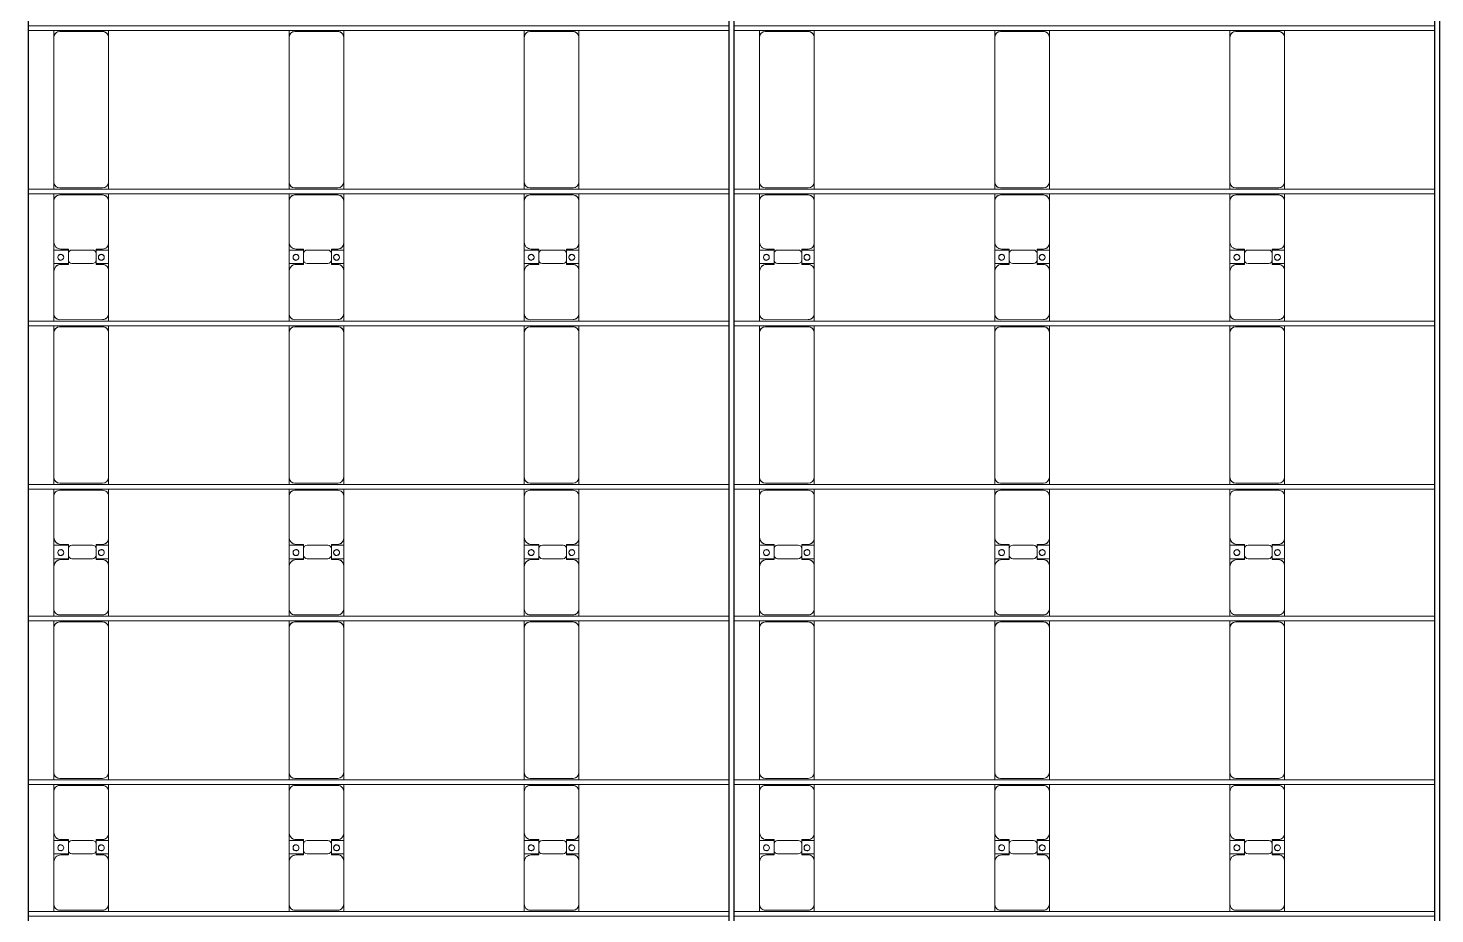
# Model space of a CAD drawing. Header units: millimetres. Extents: x -496478 to -186190, y -204059 to -87354.
# Drawn here: x -439193 to -427232, y -133564 to -126034 of the extents above; entities that cross this region are included whole.
import ezdxf

# ---------------------------------------------------------------- set-up
doc = ezdxf.new("R2010")
doc.units = ezdxf.units.MM
for name, color, linetype, lineweight in [('A-DETL-MBND', 5, 'Continuous', 9), ('A-GENM', 13, 'Continuous', 9), ('S-BEAM', 12, 'Continuous', 9)]:
    doc.layers.add(name, color=color, linetype=linetype, lineweight=lineweight)

# ---------------------------------------------------------------- blocks, each defined once
blk = doc.blocks.new('Dai phao do pin - DẢI PHAO ĐỠ PIN-23841-BỐ TRÍ KHUNG KẾT CẤU BÈ PIN 01')
at = {"layer": 'A-DETL-MBND', "color": 8}
for p, q in [((33338, 242), (33400, 242)), ((33760, 242), (33400, 242)), ((33760, 242), (33942, 242)), ((33828, 242), (34010, 242)), ((33828, 118), (33828, 242)), ((33942, 242), (33942, 118)), ((34360, 242), (34010, 242)), ((34360, 242), (34418, 242)), ((34458, 242), (34520, 242)), ((35750, 242), (34520, 242)), ((35750, 242), (35808, 242)), ((35848, 242), (35910, 242)), ((36270, 242), (35910, 242)), ((36270, 242), (36452, 242)), ((36338, 242), (36520, 242)), ((36338, 118), (36338, 242)), ((36452, 242), (36452, 118)), ((36870, 242), (36520, 242)), ((36870, 242), (36928, 242)), ((36968, 242), (37030, 242)), ((38260, 242), (37030, 242)), ((38260, 242), (38318, 242)), ((38358, 242), (38420, 242)), ((38780, 242), (38420, 242)), ((38780, 242), (38962, 242)), ((38848, 242), (39030, 242)), ((38848, 118), (38848, 242)), ((38962, 242), (38962, 118)), ((39380, 242), (39030, 242)), ((39380, 242), (39438, 242)), ((39478, 242), (39540, 242)), ((40770, 242), (39540, 242)), ((40770, 242), (40828, 242)), ((33350, 192), (33350, -173)), ((33820, 118), (33820, 182)), ((33950, 182), (33950, 118)), ((34410, -173), (34410, 192)), ((34470, 192), (34470, -173)), ((35800, -173), (35800, 192)), ((35860, 192), (35860, -173)), ((36330, 118), (36330, 182)), ((36460, 182), (36460, 118)), ((36920, -173), (36920, 192)), ((36980, 192), (36980, -173)), ((38310, -173), (38310, 192)), ((38370, 192), (38370, -173)), ((38840, 118), (38840, 182)), ((38970, 182), (38970, 118)), ((39430, -173), (39430, 192)), ((39490, 192), (39490, -173)), ((40820, -173), (40820, 192)), ((33912, 118), (33820, 118)), ((33828, 88), (33828, -88)), ((33950, 118), (33858, 118)), ((33942, -88), (33942, 88)), ((36422, 118), (36330, 118)), ((36338, 88), (36338, -88)), ((36460, 118), (36368, 118)), ((36452, -88), (36452, 88)), ((38932, 118), (38840, 118)), ((38848, 88), (38848, -88)), ((38970, 118), (38878, 118)), ((38962, -88), (38962, 88)), ((33820, -173), (33820, -118)), ((33820, -118), (33912, -118)), ((33828, -223), (33828, -118)), ((33858, -118), (33950, -118)), ((33942, -118), (33942, -223)), ((33950, -118), (33950, -173)), ((36330, -173), (36330, -118)), ((36330, -118), (36422, -118)), ((36338, -223), (36338, -118)), ((36368, -118), (36460, -118)), ((36452, -118), (36452, -223)), ((36460, -118), (36460, -173)), ((38840, -173), (38840, -118)), ((38840, -118), (38932, -118)), ((38848, -223), (38848, -118)), ((38878, -118), (38970, -118)), ((38962, -118), (38962, -223)), ((38970, -118), (38970, -173)), ((33400, -223), (33338, -223)), ((33400, -223), (33770, -223)), ((33942, -223), (33770, -223)), ((34000, -223), (33828, -223)), ((34000, -223), (34360, -223)), ((34418, -223), (34360, -223)), ((34520, -223), (34458, -223)), ((34520, -223), (35750, -223)), ((35808, -223), (35750, -223)), ((35910, -223), (35848, -223)), ((35910, -223), (36280, -223)), ((36452, -223), (36280, -223)), ((36510, -223), (36338, -223)), ((36510, -223), (36870, -223)), ((36928, -223), (36870, -223)), ((37030, -223), (36968, -223)), ((37030, -223), (38260, -223)), ((38318, -223), (38260, -223)), ((38420, -223), (38358, -223)), ((38420, -223), (38790, -223)), ((38962, -223), (38790, -223)), ((39020, -223), (38848, -223)), ((39020, -223), (39380, -223)), ((39438, -223), (39380, -223)), ((39540, -223), (39478, -223)), ((39540, -223), (40770, -223)), ((40828, -223), (40770, -223))]:
    blk.add_line(p, q, dxfattribs=at)
for centre, radius, start, end in [((33400, 192), 50, 90, 180), ((33760, 182), 60, 0, 90), ((34010, 182), 60, 90, 180), ((34360, 192), 50, 0, 90), ((34520, 192), 50, 90, 180), ((34520, 192), 50, 105, 180), ((35750, 192), 50, 0, 90), ((35750, 192), 50, 15, 90), ((35910, 192), 50, 90, 180), ((36270, 182), 60, 360, 90), ((36520, 182), 60, 90, 180), ((36870, 192), 50, 360, 90), ((37030, 192), 50, 90, 180), ((37030, 192), 50, 105, 180), ((38260, 192), 50, 360, 90), ((38260, 192), 50, 15, 90), ((38420, 192), 50, 90, 180), ((38780, 182), 60, 360, 90), ((39030, 182), 60, 90, 180), ((39380, 192), 50, 360, 90), ((39540, 192), 50, 90, 180), ((39540, 192), 50, 105, 180), ((40770, 192), 50, 0, 90), ((40770, 192), 50, 15, 90), ((33400, 192), 50, 135, 180), ((33760, 182), 60, 0, 45), ((33879, 183), 25, 0, 180), ((33879, 183), 25, 180, 0), ((33881, 183), 25, 360, 180), ((33881, 183), 25, 180, 0), ((33881, 183), 25, 180, 195), ((34010, 182), 60, 135, 180), ((34360, 192), 50, 0, 45), ((35910, 192), 50, 135, 180), ((36270, 182), 60, 360, 45), ((36389, 183), 25, 360, 180), ((36389, 183), 25, 180, 360), ((36391, 183), 25, 360, 180), ((36391, 183), 25, 180, 0), ((36391, 183), 25, 180, 195), ((36520, 182), 60, 135, 180), ((36870, 192), 50, 360, 45), ((38420, 192), 50, 135, 180), ((38780, 182), 60, 360, 45), ((38899, 183), 25, 0, 180), ((38899, 183), 25, 180, 0), ((38901, 183), 25, 360, 180), ((38901, 183), 25, 180, 360), ((38901, 183), 25, 180, 195), ((39030, 182), 60, 135, 180), ((39380, 192), 50, 360, 45), ((33858, 88), 30, 90, 180), ((33912, 88), 30, 0, 90), ((36368, 88), 30, 90, 180), ((36422, 88), 30, 0, 90), ((38878, 88), 30, 90, 180), ((38932, 88), 30, 360, 90), ((33858, -88), 30, 180, 270), ((33912, -88), 30, 270, 0), ((36368, -88), 30, 180, 270), ((36422, -88), 30, 270, 0), ((38878, -88), 30, 180, 270), ((38932, -88), 30, 270, 0), ((33400, -173), 50, 180, 270), ((33400, -173), 50, 180, 225), ((33770, -173), 50, 270, 360), ((33770, -173), 50, 315, 0), ((33879, -162), 25, 360, 180), ((33879, -162), 25, 180, 0), ((33881, -162), 25, 0, 180), ((33881, -162), 25, 120, 180), ((33881, -162), 25, 180, 0), ((33881, -162), 25, 75, 105), ((33879, -162), 25, 75, 90), ((33879, -162), 25, 30, 45), ((33879, -162), 25, 0, 15), ((34000, -173), 50, 180, 270), ((34000, -173), 50, 180, 225), ((34360, -173), 50, 270, 0), ((34360, -173), 50, 315, 0), ((34520, -173), 50, 180, 270), ((34520, -173), 50, 180, 270), ((35750, -173), 50, 270, 0), ((35750, -173), 50, 285, 360), ((35910, -173), 50, 180, 270), ((35910, -173), 50, 180, 225), ((36280, -173), 50, 270, 360), ((36280, -173), 50, 315, 360), ((36389, -162), 25, 0, 180), ((36389, -162), 25, 180, 0), ((36391, -162), 25, 0, 180), ((36391, -162), 25, 120, 180), ((36391, -162), 25, 180, 0), ((36391, -162), 25, 75, 105), ((36389, -162), 25, 75, 90), ((36389, -162), 25, 30, 45), ((36389, -162), 25, 0, 15), ((36510, -173), 50, 180, 270), ((36510, -173), 50, 180, 225), ((36870, -173), 50, 270, 0), ((36870, -173), 50, 315, 360), ((37030, -173), 50, 180, 270), ((37030, -173), 50, 180, 270), ((38260, -173), 50, 270, 0), ((38260, -173), 50, 285, 0), ((38420, -173), 50, 180, 270), ((38420, -173), 50, 180, 225), ((38790, -173), 50, 270, 360), ((38790, -173), 50, 315, 0), ((38899, -162), 25, 360, 180), ((38899, -162), 25, 180, 360), ((38901, -162), 25, 360, 180), ((38901, -162), 25, 120, 180), ((38901, -162), 25, 180, 360), ((38901, -162), 25, 75, 105), ((38899, -162), 25, 75, 90), ((38899, -162), 25, 30, 45), ((38899, -162), 25, 360, 15), ((39020, -173), 50, 180, 270), ((39020, -173), 50, 180, 225), ((39380, -173), 50, 270, 360), ((39380, -173), 50, 315, 360), ((39540, -173), 50, 180, 270), ((39540, -173), 50, 180, 270), ((40770, -173), 50, 270, 0), ((40770, -173), 50, 285, 0)]:
    blk.add_arc(centre, radius, start, end, dxfattribs=at)
blk = doc.blocks.new('Dai phao do pin - DẢI PHAO ĐỠ PIN-V2-BỐ TRÍ KHUNG KẾT CẤU BÈ PIN 01')
at = {"layer": 'A-DETL-MBND', "color": 8}
for p, q in [((33338, 242), (33400, 242)), ((33760, 242), (33400, 242)), ((33760, 242), (33942, 242)), ((33828, 242), (34010, 242)), ((33828, 118), (33828, 242)), ((33942, 242), (33942, 118)), ((34360, 242), (34010, 242)), ((34360, 242), (34418, 242)), ((34458, 242), (34520, 242)), ((35750, 242), (34520, 242)), ((35750, 242), (35808, 242)), ((35848, 242), (35910, 242)), ((36270, 242), (35910, 242)), ((36270, 242), (36452, 242)), ((36338, 242), (36520, 242)), ((36338, 118), (36338, 242)), ((36452, 242), (36452, 118)), ((36870, 242), (36520, 242)), ((36870, 242), (36928, 242)), ((36968, 242), (37030, 242)), ((38260, 242), (37030, 242)), ((38260, 242), (38318, 242)), ((38358, 242), (38420, 242)), ((38780, 242), (38420, 242)), ((38780, 242), (38962, 242)), ((38848, 242), (39030, 242)), ((38848, 118), (38848, 242)), ((38962, 242), (38962, 118)), ((39380, 242), (39030, 242)), ((39380, 242), (39438, 242)), ((39478, 242), (39540, 242)), ((40770, 242), (39540, 242)), ((40770, 242), (40828, 242)), ((33350, 192), (33350, -173)), ((33820, 118), (33820, 182)), ((33950, 182), (33950, 118)), ((34410, -173), (34410, 192)), ((34470, 192), (34470, -173)), ((35800, -173), (35800, 192)), ((35860, 192), (35860, -173)), ((36330, 118), (36330, 182)), ((36460, 182), (36460, 118)), ((36920, -173), (36920, 192)), ((36980, 192), (36980, -173)), ((38310, -173), (38310, 192)), ((38370, 192), (38370, -173)), ((38840, 118), (38840, 182)), ((38970, 182), (38970, 118)), ((39430, -173), (39430, 192)), ((39490, 192), (39490, -173)), ((40820, -173), (40820, 192)), ((33912, 118), (33820, 118)), ((33828, 88), (33828, -88)), ((33950, 118), (33858, 118)), ((33942, -88), (33942, 88)), ((36422, 118), (36330, 118)), ((36338, 88), (36338, -88)), ((36460, 118), (36368, 118)), ((36452, -88), (36452, 88)), ((38932, 118), (38840, 118)), ((38848, 88), (38848, -88)), ((38970, 118), (38878, 118)), ((38962, -88), (38962, 88)), ((33820, -173), (33820, -118)), ((33820, -118), (33912, -118)), ((33828, -223), (33828, -118)), ((33858, -118), (33950, -118)), ((33942, -118), (33942, -223)), ((33950, -118), (33950, -173)), ((36330, -173), (36330, -118)), ((36330, -118), (36422, -118)), ((36338, -223), (36338, -118)), ((36368, -118), (36460, -118)), ((36452, -118), (36452, -223)), ((36460, -118), (36460, -173)), ((38840, -173), (38840, -118)), ((38840, -118), (38932, -118)), ((38848, -223), (38848, -118)), ((38878, -118), (38970, -118)), ((38962, -118), (38962, -223)), ((38970, -118), (38970, -173)), ((33400, -223), (33338, -223)), ((33400, -223), (33770, -223)), ((33942, -223), (33770, -223)), ((34000, -223), (33828, -223)), ((34000, -223), (34360, -223)), ((34418, -223), (34360, -223)), ((34520, -223), (34458, -223)), ((34520, -223), (35750, -223)), ((35808, -223), (35750, -223)), ((35910, -223), (35848, -223)), ((35910, -223), (36280, -223)), ((36452, -223), (36280, -223)), ((36510, -223), (36338, -223)), ((36510, -223), (36870, -223)), ((36928, -223), (36870, -223)), ((37030, -223), (36968, -223)), ((37030, -223), (38260, -223)), ((38318, -223), (38260, -223)), ((38420, -223), (38358, -223)), ((38420, -223), (38790, -223)), ((38962, -223), (38790, -223)), ((39020, -223), (38848, -223)), ((39020, -223), (39380, -223)), ((39438, -223), (39380, -223)), ((39540, -223), (39478, -223)), ((39540, -223), (40770, -223)), ((40828, -223), (40770, -223))]:
    blk.add_line(p, q, dxfattribs=at)
for centre, radius, start, end in [((33400, 192), 50, 90, 180), ((33760, 182), 60, 0, 90), ((34010, 182), 60, 90, 180), ((34360, 192), 50, 0, 90), ((34520, 192), 50, 90, 180), ((34520, 192), 50, 105, 180), ((35750, 192), 50, 0, 90), ((35750, 192), 50, 15, 90), ((35910, 192), 50, 90, 180), ((36270, 182), 60, 360, 90), ((36520, 182), 60, 90, 180), ((36870, 192), 50, 360, 90), ((37030, 192), 50, 90, 180), ((37030, 192), 50, 105, 180), ((38260, 192), 50, 360, 90), ((38260, 192), 50, 15, 90), ((38420, 192), 50, 90, 180), ((38780, 182), 60, 360, 90), ((39030, 182), 60, 90, 180), ((39380, 192), 50, 360, 90), ((39540, 192), 50, 90, 180), ((39540, 192), 50, 105, 180), ((40770, 192), 50, 0, 90), ((40770, 192), 50, 15, 90), ((33400, 192), 50, 135, 180), ((33760, 182), 60, 0, 45), ((33879, 183), 25, 0, 180), ((33879, 183), 25, 180, 0), ((33881, 183), 25, 360, 180), ((33881, 183), 25, 180, 0), ((33881, 183), 25, 180, 195), ((34010, 182), 60, 135, 180), ((34360, 192), 50, 0, 45), ((35910, 192), 50, 135, 180), ((36270, 182), 60, 360, 45), ((36389, 183), 25, 360, 180), ((36389, 183), 25, 180, 360), ((36391, 183), 25, 360, 180), ((36391, 183), 25, 180, 0), ((36391, 183), 25, 180, 195), ((36520, 182), 60, 135, 180), ((36870, 192), 50, 360, 45), ((38420, 192), 50, 135, 180), ((38780, 182), 60, 360, 45), ((38899, 183), 25, 0, 180), ((38899, 183), 25, 180, 0), ((38901, 183), 25, 360, 180), ((38901, 183), 25, 180, 360), ((38901, 183), 25, 180, 195), ((39030, 182), 60, 135, 180), ((39380, 192), 50, 360, 45), ((33858, 88), 30, 90, 180), ((33912, 88), 30, 0, 90), ((36368, 88), 30, 90, 180), ((36422, 88), 30, 0, 90), ((38878, 88), 30, 90, 180), ((38932, 88), 30, 360, 90), ((33858, -88), 30, 180, 270), ((33912, -88), 30, 270, 0), ((36368, -88), 30, 180, 270), ((36422, -88), 30, 270, 0), ((38878, -88), 30, 180, 270), ((38932, -88), 30, 270, 0), ((33400, -173), 50, 180, 270), ((33400, -173), 50, 180, 225), ((33770, -173), 50, 270, 360), ((33770, -173), 50, 315, 0), ((33879, -162), 25, 360, 180), ((33879, -162), 25, 180, 0), ((33881, -162), 25, 0, 180), ((33881, -162), 25, 120, 180), ((33881, -162), 25, 180, 0), ((33881, -162), 25, 75, 105), ((33879, -162), 25, 75, 90), ((33879, -162), 25, 30, 45), ((33879, -162), 25, 0, 15), ((34000, -173), 50, 180, 270), ((34000, -173), 50, 180, 225), ((34360, -173), 50, 270, 0), ((34360, -173), 50, 315, 0), ((34520, -173), 50, 180, 270), ((34520, -173), 50, 180, 270), ((35750, -173), 50, 270, 0), ((35750, -173), 50, 285, 360), ((35910, -173), 50, 180, 270), ((35910, -173), 50, 180, 225), ((36280, -173), 50, 270, 360), ((36280, -173), 50, 315, 360), ((36389, -162), 25, 0, 180), ((36389, -162), 25, 180, 0), ((36391, -162), 25, 0, 180), ((36391, -162), 25, 120, 180), ((36391, -162), 25, 180, 0), ((36391, -162), 25, 75, 105), ((36389, -162), 25, 75, 90), ((36389, -162), 25, 30, 45), ((36389, -162), 25, 0, 15), ((36510, -173), 50, 180, 270), ((36510, -173), 50, 180, 225), ((36870, -173), 50, 270, 0), ((36870, -173), 50, 315, 360), ((37030, -173), 50, 180, 270), ((37030, -173), 50, 180, 270), ((38260, -173), 50, 270, 0), ((38260, -173), 50, 285, 0), ((38420, -173), 50, 180, 270), ((38420, -173), 50, 180, 225), ((38790, -173), 50, 270, 360), ((38790, -173), 50, 315, 0), ((38899, -162), 25, 360, 180), ((38899, -162), 25, 180, 360), ((38901, -162), 25, 360, 180), ((38901, -162), 25, 120, 180), ((38901, -162), 25, 180, 360), ((38901, -162), 25, 75, 105), ((38899, -162), 25, 75, 90), ((38899, -162), 25, 30, 45), ((38899, -162), 25, 360, 15), ((39020, -173), 50, 180, 270), ((39020, -173), 50, 180, 225), ((39380, -173), 50, 270, 360), ((39380, -173), 50, 315, 360), ((39540, -173), 50, 180, 270), ((39540, -173), 50, 180, 270), ((40770, -173), 50, 270, 0), ((40770, -173), 50, 285, 0)]:
    blk.add_arc(centre, radius, start, end, dxfattribs=at)
blk = doc.blocks.new('Dai phao do pin - DẢI PHAO ĐỠ PIN-V3-BỐ TRÍ KHUNG KẾT CẤU BÈ PIN 01')
at = {"layer": 'A-DETL-MBND', "color": 8}
for p, q in [((33338, 242), (33400, 242)), ((33760, 242), (33400, 242)), ((33760, 242), (33942, 242)), ((33828, 242), (34010, 242)), ((33828, 118), (33828, 242)), ((33942, 242), (33942, 118)), ((34360, 242), (34010, 242)), ((34360, 242), (34418, 242)), ((34458, 242), (34520, 242)), ((35750, 242), (34520, 242)), ((35750, 242), (35808, 242)), ((35848, 242), (35910, 242)), ((36270, 242), (35910, 242)), ((36270, 242), (36452, 242)), ((36338, 242), (36520, 242)), ((36338, 118), (36338, 242)), ((36452, 242), (36452, 118)), ((36870, 242), (36520, 242)), ((36870, 242), (36928, 242)), ((36968, 242), (37030, 242)), ((38260, 242), (37030, 242)), ((38260, 242), (38318, 242)), ((38358, 242), (38420, 242)), ((38780, 242), (38420, 242)), ((38780, 242), (38962, 242)), ((38848, 242), (39030, 242)), ((38848, 118), (38848, 242)), ((38962, 242), (38962, 118)), ((39380, 242), (39030, 242)), ((39380, 242), (39438, 242)), ((39478, 242), (39540, 242)), ((40770, 242), (39540, 242)), ((40770, 242), (40828, 242)), ((33350, 192), (33350, -173)), ((33820, 118), (33820, 182)), ((33950, 182), (33950, 118)), ((34410, -173), (34410, 192)), ((34470, 192), (34470, -173)), ((35800, -173), (35800, 192)), ((35860, 192), (35860, -173)), ((36330, 118), (36330, 182)), ((36460, 182), (36460, 118)), ((36920, -173), (36920, 192)), ((36980, 192), (36980, -173)), ((38310, -173), (38310, 192)), ((38370, 192), (38370, -173)), ((38840, 118), (38840, 182)), ((38970, 182), (38970, 118)), ((39430, -173), (39430, 192)), ((39490, 192), (39490, -173)), ((40820, -173), (40820, 192)), ((33912, 118), (33820, 118)), ((33828, 88), (33828, -88)), ((33950, 118), (33858, 118)), ((33942, -88), (33942, 88)), ((36422, 118), (36330, 118)), ((36338, 88), (36338, -88)), ((36460, 118), (36368, 118)), ((36452, -88), (36452, 88)), ((38932, 118), (38840, 118)), ((38848, 88), (38848, -88)), ((38970, 118), (38878, 118)), ((38962, -88), (38962, 88)), ((33820, -173), (33820, -118)), ((33820, -118), (33912, -118)), ((33828, -223), (33828, -118)), ((33858, -118), (33950, -118)), ((33942, -118), (33942, -223)), ((33950, -118), (33950, -173)), ((36330, -173), (36330, -118)), ((36330, -118), (36422, -118)), ((36338, -223), (36338, -118)), ((36368, -118), (36460, -118)), ((36452, -118), (36452, -223)), ((36460, -118), (36460, -173)), ((38840, -173), (38840, -118)), ((38840, -118), (38932, -118)), ((38848, -223), (38848, -118)), ((38878, -118), (38970, -118)), ((38962, -118), (38962, -223)), ((38970, -118), (38970, -173)), ((33400, -223), (33338, -223)), ((33400, -223), (33770, -223)), ((33942, -223), (33770, -223)), ((34000, -223), (33828, -223)), ((34000, -223), (34360, -223)), ((34418, -223), (34360, -223)), ((34520, -223), (34458, -223)), ((34520, -223), (35750, -223)), ((35808, -223), (35750, -223)), ((35910, -223), (35848, -223)), ((35910, -223), (36280, -223)), ((36452, -223), (36280, -223)), ((36510, -223), (36338, -223)), ((36510, -223), (36870, -223)), ((36928, -223), (36870, -223)), ((37030, -223), (36968, -223)), ((37030, -223), (38260, -223)), ((38318, -223), (38260, -223)), ((38420, -223), (38358, -223)), ((38420, -223), (38790, -223)), ((38962, -223), (38790, -223)), ((39020, -223), (38848, -223)), ((39020, -223), (39380, -223)), ((39438, -223), (39380, -223)), ((39540, -223), (39478, -223)), ((39540, -223), (40770, -223)), ((40828, -223), (40770, -223))]:
    blk.add_line(p, q, dxfattribs=at)
for centre, radius, start, end in [((33400, 192), 50, 90, 180), ((33760, 182), 60, 0, 90), ((34010, 182), 60, 90, 180), ((34360, 192), 50, 0, 90), ((34520, 192), 50, 90, 180), ((34520, 192), 50, 105, 180), ((35750, 192), 50, 0, 90), ((35750, 192), 50, 15, 90), ((35910, 192), 50, 90, 180), ((36270, 182), 60, 360, 90), ((36520, 182), 60, 90, 180), ((36870, 192), 50, 360, 90), ((37030, 192), 50, 90, 180), ((37030, 192), 50, 105, 180), ((38260, 192), 50, 360, 90), ((38260, 192), 50, 15, 90), ((38420, 192), 50, 90, 180), ((38780, 182), 60, 360, 90), ((39030, 182), 60, 90, 180), ((39380, 192), 50, 360, 90), ((39540, 192), 50, 90, 180), ((39540, 192), 50, 105, 180), ((40770, 192), 50, 0, 90), ((40770, 192), 50, 15, 90), ((33400, 192), 50, 135, 180), ((33760, 182), 60, 0, 45), ((33879, 183), 25, 0, 180), ((33879, 183), 25, 180, 0), ((33881, 183), 25, 360, 180), ((33881, 183), 25, 180, 0), ((33881, 183), 25, 180, 195), ((34010, 182), 60, 135, 180), ((34360, 192), 50, 0, 45), ((35910, 192), 50, 135, 180), ((36270, 182), 60, 360, 45), ((36389, 183), 25, 360, 180), ((36389, 183), 25, 180, 360), ((36391, 183), 25, 360, 180), ((36391, 183), 25, 180, 0), ((36391, 183), 25, 180, 195), ((36520, 182), 60, 135, 180), ((36870, 192), 50, 360, 45), ((38420, 192), 50, 135, 180), ((38780, 182), 60, 360, 45), ((38899, 183), 25, 0, 180), ((38899, 183), 25, 180, 0), ((38901, 183), 25, 360, 180), ((38901, 183), 25, 180, 360), ((38901, 183), 25, 180, 195), ((39030, 182), 60, 135, 180), ((39380, 192), 50, 360, 45), ((33858, 88), 30, 90, 180), ((33912, 88), 30, 0, 90), ((36368, 88), 30, 90, 180), ((36422, 88), 30, 0, 90), ((38878, 88), 30, 90, 180), ((38932, 88), 30, 360, 90), ((33858, -88), 30, 180, 270), ((33912, -88), 30, 270, 0), ((36368, -88), 30, 180, 270), ((36422, -88), 30, 270, 0), ((38878, -88), 30, 180, 270), ((38932, -88), 30, 270, 0), ((33400, -173), 50, 180, 270), ((33400, -173), 50, 180, 225), ((33770, -173), 50, 270, 360), ((33770, -173), 50, 315, 0), ((33879, -162), 25, 360, 180), ((33879, -162), 25, 180, 0), ((33881, -162), 25, 0, 180), ((33881, -162), 25, 120, 180), ((33881, -162), 25, 180, 0), ((33881, -162), 25, 75, 105), ((33879, -162), 25, 75, 90), ((33879, -162), 25, 30, 45), ((33879, -162), 25, 0, 15), ((34000, -173), 50, 180, 270), ((34000, -173), 50, 180, 225), ((34360, -173), 50, 270, 0), ((34360, -173), 50, 315, 0), ((34520, -173), 50, 180, 270), ((34520, -173), 50, 180, 270), ((35750, -173), 50, 270, 0), ((35750, -173), 50, 285, 360), ((35910, -173), 50, 180, 270), ((35910, -173), 50, 180, 225), ((36280, -173), 50, 270, 360), ((36280, -173), 50, 315, 360), ((36389, -162), 25, 0, 180), ((36389, -162), 25, 180, 0), ((36391, -162), 25, 0, 180), ((36391, -162), 25, 120, 180), ((36391, -162), 25, 180, 0), ((36391, -162), 25, 75, 105), ((36389, -162), 25, 75, 90), ((36389, -162), 25, 30, 45), ((36389, -162), 25, 0, 15), ((36510, -173), 50, 180, 270), ((36510, -173), 50, 180, 225), ((36870, -173), 50, 270, 0), ((36870, -173), 50, 315, 360), ((37030, -173), 50, 180, 270), ((37030, -173), 50, 180, 270), ((38260, -173), 50, 270, 0), ((38260, -173), 50, 285, 0), ((38420, -173), 50, 180, 270), ((38420, -173), 50, 180, 225), ((38790, -173), 50, 270, 360), ((38790, -173), 50, 315, 0), ((38899, -162), 25, 360, 180), ((38899, -162), 25, 180, 360), ((38901, -162), 25, 360, 180), ((38901, -162), 25, 120, 180), ((38901, -162), 25, 180, 360), ((38901, -162), 25, 75, 105), ((38899, -162), 25, 75, 90), ((38899, -162), 25, 30, 45), ((38899, -162), 25, 360, 15), ((39020, -173), 50, 180, 270), ((39020, -173), 50, 180, 225), ((39380, -173), 50, 270, 360), ((39380, -173), 50, 315, 360), ((39540, -173), 50, 180, 270), ((39540, -173), 50, 180, 270), ((40770, -173), 50, 270, 0), ((40770, -173), 50, 285, 0)]:
    blk.add_arc(centre, radius, start, end, dxfattribs=at)
blk = doc.blocks.new('Dai phao do pin - DẢI PHAO ĐỠ PIN-V4-BỐ TRÍ KHUNG KẾT CẤU BÈ PIN 01')
at = {"layer": 'A-DETL-MBND', "color": 8}
for p, q in [((33338, 242), (33400, 242)), ((33760, 242), (33400, 242)), ((33760, 242), (33942, 242)), ((33828, 242), (34010, 242)), ((33828, 118), (33828, 242)), ((33942, 242), (33942, 118)), ((34360, 242), (34010, 242)), ((34360, 242), (34418, 242)), ((34458, 242), (34520, 242)), ((35750, 242), (34520, 242)), ((35750, 242), (35808, 242)), ((35848, 242), (35910, 242)), ((36270, 242), (35910, 242)), ((36270, 242), (36452, 242)), ((36338, 242), (36520, 242)), ((36338, 118), (36338, 242)), ((36452, 242), (36452, 118)), ((36870, 242), (36520, 242)), ((36870, 242), (36928, 242)), ((36968, 242), (37030, 242)), ((38260, 242), (37030, 242)), ((38260, 242), (38318, 242)), ((38358, 242), (38420, 242)), ((38780, 242), (38420, 242)), ((38780, 242), (38962, 242)), ((38848, 242), (39030, 242)), ((38848, 118), (38848, 242)), ((38962, 242), (38962, 118)), ((39380, 242), (39030, 242)), ((39380, 242), (39438, 242)), ((39478, 242), (39540, 242)), ((40770, 242), (39540, 242)), ((40770, 242), (40828, 242)), ((33350, 192), (33350, -173)), ((33820, 118), (33820, 182)), ((33950, 182), (33950, 118)), ((34410, -173), (34410, 192)), ((34470, 192), (34470, -173)), ((35800, -173), (35800, 192)), ((35860, 192), (35860, -173)), ((36330, 118), (36330, 182)), ((36460, 182), (36460, 118)), ((36920, -173), (36920, 192)), ((36980, 192), (36980, -173)), ((38310, -173), (38310, 192)), ((38370, 192), (38370, -173)), ((38840, 118), (38840, 182)), ((38970, 182), (38970, 118)), ((39430, -173), (39430, 192)), ((39490, 192), (39490, -173)), ((40820, -173), (40820, 192)), ((33912, 118), (33820, 118)), ((33828, 88), (33828, -88)), ((33950, 118), (33858, 118)), ((33942, -88), (33942, 88)), ((36422, 118), (36330, 118)), ((36338, 88), (36338, -88)), ((36460, 118), (36368, 118)), ((36452, -88), (36452, 88)), ((38932, 118), (38840, 118)), ((38848, 88), (38848, -88)), ((38970, 118), (38878, 118)), ((38962, -88), (38962, 88)), ((33820, -173), (33820, -118)), ((33820, -118), (33912, -118)), ((33828, -223), (33828, -118)), ((33858, -118), (33950, -118)), ((33942, -118), (33942, -223)), ((33950, -118), (33950, -173)), ((36330, -173), (36330, -118)), ((36330, -118), (36422, -118)), ((36338, -223), (36338, -118)), ((36368, -118), (36460, -118)), ((36452, -118), (36452, -223)), ((36460, -118), (36460, -173)), ((38840, -173), (38840, -118)), ((38840, -118), (38932, -118)), ((38848, -223), (38848, -118)), ((38878, -118), (38970, -118)), ((38962, -118), (38962, -223)), ((38970, -118), (38970, -173)), ((33400, -223), (33338, -223)), ((33400, -223), (33770, -223)), ((33942, -223), (33770, -223)), ((34000, -223), (33828, -223)), ((34000, -223), (34360, -223)), ((34418, -223), (34360, -223)), ((34520, -223), (34458, -223)), ((34520, -223), (35750, -223)), ((35808, -223), (35750, -223)), ((35910, -223), (35848, -223)), ((35910, -223), (36280, -223)), ((36452, -223), (36280, -223)), ((36510, -223), (36338, -223)), ((36510, -223), (36870, -223)), ((36928, -223), (36870, -223)), ((37030, -223), (36968, -223)), ((37030, -223), (38260, -223)), ((38318, -223), (38260, -223)), ((38420, -223), (38358, -223)), ((38420, -223), (38790, -223)), ((38962, -223), (38790, -223)), ((39020, -223), (38848, -223)), ((39020, -223), (39380, -223)), ((39438, -223), (39380, -223)), ((39540, -223), (39478, -223)), ((39540, -223), (40770, -223)), ((40828, -223), (40770, -223))]:
    blk.add_line(p, q, dxfattribs=at)
for centre, radius, start, end in [((33400, 192), 50, 90, 180), ((33760, 182), 60, 0, 90), ((34010, 182), 60, 90, 180), ((34360, 192), 50, 0, 90), ((34520, 192), 50, 90, 180), ((34520, 192), 50, 105, 180), ((35750, 192), 50, 0, 90), ((35750, 192), 50, 15, 90), ((35910, 192), 50, 90, 180), ((36270, 182), 60, 360, 90), ((36520, 182), 60, 90, 180), ((36870, 192), 50, 360, 90), ((37030, 192), 50, 90, 180), ((37030, 192), 50, 105, 180), ((38260, 192), 50, 360, 90), ((38260, 192), 50, 15, 90), ((38420, 192), 50, 90, 180), ((38780, 182), 60, 360, 90), ((39030, 182), 60, 90, 180), ((39380, 192), 50, 360, 90), ((39540, 192), 50, 90, 180), ((39540, 192), 50, 105, 180), ((40770, 192), 50, 0, 90), ((40770, 192), 50, 15, 90), ((33400, 192), 50, 135, 180), ((33760, 182), 60, 0, 45), ((33879, 183), 25, 0, 180), ((33879, 183), 25, 180, 0), ((33881, 183), 25, 360, 180), ((33881, 183), 25, 180, 0), ((33881, 183), 25, 180, 195), ((34010, 182), 60, 135, 180), ((34360, 192), 50, 0, 45), ((35910, 192), 50, 135, 180), ((36270, 182), 60, 360, 45), ((36389, 183), 25, 360, 180), ((36389, 183), 25, 180, 360), ((36391, 183), 25, 360, 180), ((36391, 183), 25, 180, 0), ((36391, 183), 25, 180, 195), ((36520, 182), 60, 135, 180), ((36870, 192), 50, 360, 45), ((38420, 192), 50, 135, 180), ((38780, 182), 60, 360, 45), ((38899, 183), 25, 0, 180), ((38899, 183), 25, 180, 0), ((38901, 183), 25, 360, 180), ((38901, 183), 25, 180, 360), ((38901, 183), 25, 180, 195), ((39030, 182), 60, 135, 180), ((39380, 192), 50, 360, 45), ((33858, 88), 30, 90, 180), ((33912, 88), 30, 0, 90), ((36368, 88), 30, 90, 180), ((36422, 88), 30, 0, 90), ((38878, 88), 30, 90, 180), ((38932, 88), 30, 360, 90), ((33858, -88), 30, 180, 270), ((33912, -88), 30, 270, 0), ((36368, -88), 30, 180, 270), ((36422, -88), 30, 270, 0), ((38878, -88), 30, 180, 270), ((38932, -88), 30, 270, 0), ((33400, -173), 50, 180, 270), ((33400, -173), 50, 180, 225), ((33770, -173), 50, 270, 360), ((33770, -173), 50, 315, 0), ((33879, -162), 25, 360, 180), ((33879, -162), 25, 180, 0), ((33881, -162), 25, 0, 180), ((33881, -162), 25, 120, 180), ((33881, -162), 25, 180, 0), ((33881, -162), 25, 75, 105), ((33879, -162), 25, 75, 90), ((33879, -162), 25, 30, 45), ((33879, -162), 25, 0, 15), ((34000, -173), 50, 180, 270), ((34000, -173), 50, 180, 225), ((34360, -173), 50, 270, 0), ((34360, -173), 50, 315, 0), ((34520, -173), 50, 180, 270), ((34520, -173), 50, 180, 270), ((35750, -173), 50, 270, 0), ((35750, -173), 50, 285, 360), ((35910, -173), 50, 180, 270), ((35910, -173), 50, 180, 225), ((36280, -173), 50, 270, 360), ((36280, -173), 50, 315, 360), ((36389, -162), 25, 0, 180), ((36389, -162), 25, 180, 0), ((36391, -162), 25, 0, 180), ((36391, -162), 25, 120, 180), ((36391, -162), 25, 180, 0), ((36391, -162), 25, 75, 105), ((36389, -162), 25, 75, 90), ((36389, -162), 25, 30, 45), ((36389, -162), 25, 0, 15), ((36510, -173), 50, 180, 270), ((36510, -173), 50, 180, 225), ((36870, -173), 50, 270, 0), ((36870, -173), 50, 315, 360), ((37030, -173), 50, 180, 270), ((37030, -173), 50, 180, 270), ((38260, -173), 50, 270, 0), ((38260, -173), 50, 285, 0), ((38420, -173), 50, 180, 270), ((38420, -173), 50, 180, 225), ((38790, -173), 50, 270, 360), ((38790, -173), 50, 315, 0), ((38899, -162), 25, 360, 180), ((38899, -162), 25, 180, 360), ((38901, -162), 25, 360, 180), ((38901, -162), 25, 120, 180), ((38901, -162), 25, 180, 360), ((38901, -162), 25, 75, 105), ((38899, -162), 25, 75, 90), ((38899, -162), 25, 30, 45), ((38899, -162), 25, 360, 15), ((39020, -173), 50, 180, 270), ((39020, -173), 50, 180, 225), ((39380, -173), 50, 270, 360), ((39380, -173), 50, 315, 360), ((39540, -173), 50, 180, 270), ((39540, -173), 50, 180, 270), ((40770, -173), 50, 270, 0), ((40770, -173), 50, 285, 0)]:
    blk.add_arc(centre, radius, start, end, dxfattribs=at)
blk = doc.blocks.new('Dai phao do pin - DẢI PHAO ĐỠ PIN-V5-BỐ TRÍ KHUNG KẾT CẤU BÈ PIN 01')
at = {"layer": 'A-DETL-MBND', "color": 8}
for p, q in [((33338, 242), (33400, 242)), ((33760, 242), (33400, 242)), ((33760, 242), (33942, 242)), ((33828, 242), (34010, 242)), ((33828, 118), (33828, 242)), ((33942, 242), (33942, 118)), ((34360, 242), (34010, 242)), ((34360, 242), (34418, 242)), ((34458, 242), (34520, 242)), ((35750, 242), (34520, 242)), ((35750, 242), (35808, 242)), ((35848, 242), (35910, 242)), ((36270, 242), (35910, 242)), ((36270, 242), (36452, 242)), ((36338, 242), (36520, 242)), ((36338, 118), (36338, 242)), ((36452, 242), (36452, 118)), ((36870, 242), (36520, 242)), ((36870, 242), (36928, 242)), ((36968, 242), (37030, 242)), ((38260, 242), (37030, 242)), ((38260, 242), (38318, 242)), ((38358, 242), (38420, 242)), ((38780, 242), (38420, 242)), ((38780, 242), (38962, 242)), ((38848, 242), (39030, 242)), ((38848, 118), (38848, 242)), ((38962, 242), (38962, 118)), ((39380, 242), (39030, 242)), ((39380, 242), (39438, 242)), ((39478, 242), (39540, 242)), ((40770, 242), (39540, 242)), ((40770, 242), (40828, 242)), ((33350, 192), (33350, -173)), ((33820, 118), (33820, 182)), ((33950, 182), (33950, 118)), ((34410, -173), (34410, 192)), ((34470, 192), (34470, -173)), ((35800, -173), (35800, 192)), ((35860, 192), (35860, -173)), ((36330, 118), (36330, 182)), ((36460, 182), (36460, 118)), ((36920, -173), (36920, 192)), ((36980, 192), (36980, -173)), ((38310, -173), (38310, 192)), ((38370, 192), (38370, -173)), ((38840, 118), (38840, 182)), ((38970, 182), (38970, 118)), ((39430, -173), (39430, 192)), ((39490, 192), (39490, -173)), ((40820, -173), (40820, 192)), ((33912, 118), (33820, 118)), ((33828, 88), (33828, -88)), ((33950, 118), (33858, 118)), ((33942, -88), (33942, 88)), ((36422, 118), (36330, 118)), ((36338, 88), (36338, -88)), ((36460, 118), (36368, 118)), ((36452, -88), (36452, 88)), ((38932, 118), (38840, 118)), ((38848, 88), (38848, -88)), ((38970, 118), (38878, 118)), ((38962, -88), (38962, 88)), ((33820, -173), (33820, -118)), ((33820, -118), (33912, -118)), ((33828, -223), (33828, -118)), ((33858, -118), (33950, -118)), ((33942, -118), (33942, -223)), ((33950, -118), (33950, -173)), ((36330, -173), (36330, -118)), ((36330, -118), (36422, -118)), ((36338, -223), (36338, -118)), ((36368, -118), (36460, -118)), ((36452, -118), (36452, -223)), ((36460, -118), (36460, -173)), ((38840, -173), (38840, -118)), ((38840, -118), (38932, -118)), ((38848, -223), (38848, -118)), ((38878, -118), (38970, -118)), ((38962, -118), (38962, -223)), ((38970, -118), (38970, -173)), ((33400, -223), (33338, -223)), ((33400, -223), (33770, -223)), ((33942, -223), (33770, -223)), ((34000, -223), (33828, -223)), ((34000, -223), (34360, -223)), ((34418, -223), (34360, -223)), ((34520, -223), (34458, -223)), ((34520, -223), (35750, -223)), ((35808, -223), (35750, -223)), ((35910, -223), (35848, -223)), ((35910, -223), (36280, -223)), ((36452, -223), (36280, -223)), ((36510, -223), (36338, -223)), ((36510, -223), (36870, -223)), ((36928, -223), (36870, -223)), ((37030, -223), (36968, -223)), ((37030, -223), (38260, -223)), ((38318, -223), (38260, -223)), ((38420, -223), (38358, -223)), ((38420, -223), (38790, -223)), ((38962, -223), (38790, -223)), ((39020, -223), (38848, -223)), ((39020, -223), (39380, -223)), ((39438, -223), (39380, -223)), ((39540, -223), (39478, -223)), ((39540, -223), (40770, -223)), ((40828, -223), (40770, -223))]:
    blk.add_line(p, q, dxfattribs=at)
for centre, radius, start, end in [((33400, 192), 50, 90, 180), ((33760, 182), 60, 0, 90), ((34010, 182), 60, 90, 180), ((34360, 192), 50, 0, 90), ((34520, 192), 50, 90, 180), ((34520, 192), 50, 105, 180), ((35750, 192), 50, 0, 90), ((35750, 192), 50, 15, 90), ((35910, 192), 50, 90, 180), ((36270, 182), 60, 360, 90), ((36520, 182), 60, 90, 180), ((36870, 192), 50, 360, 90), ((37030, 192), 50, 90, 180), ((37030, 192), 50, 105, 180), ((38260, 192), 50, 360, 90), ((38260, 192), 50, 15, 90), ((38420, 192), 50, 90, 180), ((38780, 182), 60, 360, 90), ((39030, 182), 60, 90, 180), ((39380, 192), 50, 360, 90), ((39540, 192), 50, 90, 180), ((39540, 192), 50, 105, 180), ((40770, 192), 50, 0, 90), ((40770, 192), 50, 15, 90), ((33400, 192), 50, 135, 180), ((33760, 182), 60, 0, 45), ((33879, 183), 25, 0, 180), ((33879, 183), 25, 180, 0), ((33881, 183), 25, 360, 180), ((33881, 183), 25, 180, 0), ((33881, 183), 25, 180, 195), ((34010, 182), 60, 135, 180), ((34360, 192), 50, 0, 45), ((35910, 192), 50, 135, 180), ((36270, 182), 60, 360, 45), ((36389, 183), 25, 360, 180), ((36389, 183), 25, 180, 360), ((36391, 183), 25, 360, 180), ((36391, 183), 25, 180, 0), ((36391, 183), 25, 180, 195), ((36520, 182), 60, 135, 180), ((36870, 192), 50, 360, 45), ((38420, 192), 50, 135, 180), ((38780, 182), 60, 360, 45), ((38899, 183), 25, 0, 180), ((38899, 183), 25, 180, 0), ((38901, 183), 25, 360, 180), ((38901, 183), 25, 180, 360), ((38901, 183), 25, 180, 195), ((39030, 182), 60, 135, 180), ((39380, 192), 50, 360, 45), ((33858, 88), 30, 90, 180), ((33912, 88), 30, 0, 90), ((36368, 88), 30, 90, 180), ((36422, 88), 30, 0, 90), ((38878, 88), 30, 90, 180), ((38932, 88), 30, 360, 90), ((33858, -88), 30, 180, 270), ((33912, -88), 30, 270, 0), ((36368, -88), 30, 180, 270), ((36422, -88), 30, 270, 0), ((38878, -88), 30, 180, 270), ((38932, -88), 30, 270, 0), ((33400, -173), 50, 180, 270), ((33400, -173), 50, 180, 225), ((33770, -173), 50, 270, 360), ((33770, -173), 50, 315, 0), ((33879, -162), 25, 360, 180), ((33879, -162), 25, 180, 0), ((33881, -162), 25, 0, 180), ((33881, -162), 25, 120, 180), ((33881, -162), 25, 180, 0), ((33881, -162), 25, 75, 105), ((33879, -162), 25, 75, 90), ((33879, -162), 25, 30, 45), ((33879, -162), 25, 0, 15), ((34000, -173), 50, 180, 270), ((34000, -173), 50, 180, 225), ((34360, -173), 50, 270, 0), ((34360, -173), 50, 315, 0), ((34520, -173), 50, 180, 270), ((34520, -173), 50, 180, 270), ((35750, -173), 50, 270, 0), ((35750, -173), 50, 285, 360), ((35910, -173), 50, 180, 270), ((35910, -173), 50, 180, 225), ((36280, -173), 50, 270, 360), ((36280, -173), 50, 315, 360), ((36389, -162), 25, 0, 180), ((36389, -162), 25, 180, 0), ((36391, -162), 25, 0, 180), ((36391, -162), 25, 120, 180), ((36391, -162), 25, 180, 0), ((36391, -162), 25, 75, 105), ((36389, -162), 25, 75, 90), ((36389, -162), 25, 30, 45), ((36389, -162), 25, 0, 15), ((36510, -173), 50, 180, 270), ((36510, -173), 50, 180, 225), ((36870, -173), 50, 270, 0), ((36870, -173), 50, 315, 360), ((37030, -173), 50, 180, 270), ((37030, -173), 50, 180, 270), ((38260, -173), 50, 270, 0), ((38260, -173), 50, 285, 0), ((38420, -173), 50, 180, 270), ((38420, -173), 50, 180, 225), ((38790, -173), 50, 270, 360), ((38790, -173), 50, 315, 0), ((38899, -162), 25, 360, 180), ((38899, -162), 25, 180, 360), ((38901, -162), 25, 360, 180), ((38901, -162), 25, 120, 180), ((38901, -162), 25, 180, 360), ((38901, -162), 25, 75, 105), ((38899, -162), 25, 75, 90), ((38899, -162), 25, 30, 45), ((38899, -162), 25, 360, 15), ((39020, -173), 50, 180, 270), ((39020, -173), 50, 180, 225), ((39380, -173), 50, 270, 360), ((39380, -173), 50, 315, 360), ((39540, -173), 50, 180, 270), ((39540, -173), 50, 180, 270), ((40770, -173), 50, 270, 0), ((40770, -173), 50, 285, 0)]:
    blk.add_arc(centre, radius, start, end, dxfattribs=at)
blk = doc.blocks.new('Dai phao do pin - DẢI PHAO ĐỠ PIN-V6-BỐ TRÍ KHUNG KẾT CẤU BÈ PIN 01')
at = {"layer": 'A-DETL-MBND', "color": 8}
for p, q in [((33338, 242), (33400, 242)), ((33760, 242), (33400, 242)), ((33760, 242), (33942, 242)), ((33828, 242), (34010, 242)), ((33828, 118), (33828, 242)), ((33942, 242), (33942, 118)), ((34360, 242), (34010, 242)), ((34360, 242), (34418, 242)), ((34458, 242), (34520, 242)), ((35750, 242), (34520, 242)), ((35750, 242), (35808, 242)), ((35848, 242), (35910, 242)), ((36270, 242), (35910, 242)), ((36270, 242), (36452, 242)), ((36338, 242), (36520, 242)), ((36338, 118), (36338, 242)), ((36452, 242), (36452, 118)), ((36870, 242), (36520, 242)), ((36870, 242), (36928, 242)), ((36968, 242), (37030, 242)), ((38260, 242), (37030, 242)), ((38260, 242), (38318, 242)), ((38358, 242), (38420, 242)), ((38780, 242), (38420, 242)), ((38780, 242), (38962, 242)), ((38848, 242), (39030, 242)), ((38848, 118), (38848, 242)), ((38962, 242), (38962, 118)), ((39380, 242), (39030, 242)), ((39380, 242), (39438, 242)), ((39478, 242), (39540, 242)), ((40770, 242), (39540, 242)), ((40770, 242), (40828, 242)), ((33350, 192), (33350, -173)), ((33820, 118), (33820, 182)), ((33950, 182), (33950, 118)), ((34410, -173), (34410, 192)), ((34470, 192), (34470, -173)), ((35800, -173), (35800, 192)), ((35860, 192), (35860, -173)), ((36330, 118), (36330, 182)), ((36460, 182), (36460, 118)), ((36920, -173), (36920, 192)), ((36980, 192), (36980, -173)), ((38310, -173), (38310, 192)), ((38370, 192), (38370, -173)), ((38840, 118), (38840, 182)), ((38970, 182), (38970, 118)), ((39430, -173), (39430, 192)), ((39490, 192), (39490, -173)), ((40820, -173), (40820, 192)), ((33912, 118), (33820, 118)), ((33828, 88), (33828, -88)), ((33950, 118), (33858, 118)), ((33942, -88), (33942, 88)), ((36422, 118), (36330, 118)), ((36338, 88), (36338, -88)), ((36460, 118), (36368, 118)), ((36452, -88), (36452, 88)), ((38932, 118), (38840, 118)), ((38848, 88), (38848, -88)), ((38970, 118), (38878, 118)), ((38962, -88), (38962, 88)), ((33820, -173), (33820, -118)), ((33820, -118), (33912, -118)), ((33828, -223), (33828, -118)), ((33858, -118), (33950, -118)), ((33942, -118), (33942, -223)), ((33950, -118), (33950, -173)), ((36330, -173), (36330, -118)), ((36330, -118), (36422, -118)), ((36338, -223), (36338, -118)), ((36368, -118), (36460, -118)), ((36452, -118), (36452, -223)), ((36460, -118), (36460, -173)), ((38840, -173), (38840, -118)), ((38840, -118), (38932, -118)), ((38848, -223), (38848, -118)), ((38878, -118), (38970, -118)), ((38962, -118), (38962, -223)), ((38970, -118), (38970, -173)), ((33400, -223), (33338, -223)), ((33400, -223), (33770, -223)), ((33942, -223), (33770, -223)), ((34000, -223), (33828, -223)), ((34000, -223), (34360, -223)), ((34418, -223), (34360, -223)), ((34520, -223), (34458, -223)), ((34520, -223), (35750, -223)), ((35808, -223), (35750, -223)), ((35910, -223), (35848, -223)), ((35910, -223), (36280, -223)), ((36452, -223), (36280, -223)), ((36510, -223), (36338, -223)), ((36510, -223), (36870, -223)), ((36928, -223), (36870, -223)), ((37030, -223), (36968, -223)), ((37030, -223), (38260, -223)), ((38318, -223), (38260, -223)), ((38420, -223), (38358, -223)), ((38420, -223), (38790, -223)), ((38962, -223), (38790, -223)), ((39020, -223), (38848, -223)), ((39020, -223), (39380, -223)), ((39438, -223), (39380, -223)), ((39540, -223), (39478, -223)), ((39540, -223), (40770, -223)), ((40828, -223), (40770, -223))]:
    blk.add_line(p, q, dxfattribs=at)
for centre, radius, start, end in [((33400, 192), 50, 90, 180), ((33760, 182), 60, 0, 90), ((34010, 182), 60, 90, 180), ((34360, 192), 50, 0, 90), ((34520, 192), 50, 90, 180), ((34520, 192), 50, 105, 180), ((35750, 192), 50, 0, 90), ((35750, 192), 50, 15, 90), ((35910, 192), 50, 90, 180), ((36270, 182), 60, 360, 90), ((36520, 182), 60, 90, 180), ((36870, 192), 50, 360, 90), ((37030, 192), 50, 90, 180), ((37030, 192), 50, 105, 180), ((38260, 192), 50, 360, 90), ((38260, 192), 50, 15, 90), ((38420, 192), 50, 90, 180), ((38780, 182), 60, 360, 90), ((39030, 182), 60, 90, 180), ((39380, 192), 50, 360, 90), ((39540, 192), 50, 90, 180), ((39540, 192), 50, 105, 180), ((40770, 192), 50, 0, 90), ((40770, 192), 50, 15, 90), ((33400, 192), 50, 135, 180), ((33760, 182), 60, 0, 45), ((33879, 183), 25, 0, 180), ((33879, 183), 25, 180, 0), ((33881, 183), 25, 360, 180), ((33881, 183), 25, 180, 0), ((33881, 183), 25, 180, 195), ((34010, 182), 60, 135, 180), ((34360, 192), 50, 0, 45), ((35910, 192), 50, 135, 180), ((36270, 182), 60, 360, 45), ((36389, 183), 25, 360, 180), ((36389, 183), 25, 180, 360), ((36391, 183), 25, 360, 180), ((36391, 183), 25, 180, 0), ((36391, 183), 25, 180, 195), ((36520, 182), 60, 135, 180), ((36870, 192), 50, 360, 45), ((38420, 192), 50, 135, 180), ((38780, 182), 60, 360, 45), ((38899, 183), 25, 0, 180), ((38899, 183), 25, 180, 0), ((38901, 183), 25, 360, 180), ((38901, 183), 25, 180, 360), ((38901, 183), 25, 180, 195), ((39030, 182), 60, 135, 180), ((39380, 192), 50, 360, 45), ((33858, 88), 30, 90, 180), ((33912, 88), 30, 0, 90), ((36368, 88), 30, 90, 180), ((36422, 88), 30, 0, 90), ((38878, 88), 30, 90, 180), ((38932, 88), 30, 360, 90), ((33858, -88), 30, 180, 270), ((33912, -88), 30, 270, 0), ((36368, -88), 30, 180, 270), ((36422, -88), 30, 270, 0), ((38878, -88), 30, 180, 270), ((38932, -88), 30, 270, 0), ((33400, -173), 50, 180, 270), ((33400, -173), 50, 180, 225), ((33770, -173), 50, 270, 360), ((33770, -173), 50, 315, 0), ((33879, -162), 25, 360, 180), ((33879, -162), 25, 180, 0), ((33881, -162), 25, 0, 180), ((33881, -162), 25, 120, 180), ((33881, -162), 25, 180, 0), ((33881, -162), 25, 75, 105), ((33879, -162), 25, 75, 90), ((33879, -162), 25, 30, 45), ((33879, -162), 25, 0, 15), ((34000, -173), 50, 180, 270), ((34000, -173), 50, 180, 225), ((34360, -173), 50, 270, 0), ((34360, -173), 50, 315, 0), ((34520, -173), 50, 180, 270), ((34520, -173), 50, 180, 270), ((35750, -173), 50, 270, 0), ((35750, -173), 50, 285, 360), ((35910, -173), 50, 180, 270), ((35910, -173), 50, 180, 225), ((36280, -173), 50, 270, 360), ((36280, -173), 50, 315, 360), ((36389, -162), 25, 0, 180), ((36389, -162), 25, 180, 0), ((36391, -162), 25, 0, 180), ((36391, -162), 25, 120, 180), ((36391, -162), 25, 180, 0), ((36391, -162), 25, 75, 105), ((36389, -162), 25, 75, 90), ((36389, -162), 25, 30, 45), ((36389, -162), 25, 0, 15), ((36510, -173), 50, 180, 270), ((36510, -173), 50, 180, 225), ((36870, -173), 50, 270, 0), ((36870, -173), 50, 315, 360), ((37030, -173), 50, 180, 270), ((37030, -173), 50, 180, 270), ((38260, -173), 50, 270, 0), ((38260, -173), 50, 285, 0), ((38420, -173), 50, 180, 270), ((38420, -173), 50, 180, 225), ((38790, -173), 50, 270, 360), ((38790, -173), 50, 315, 0), ((38899, -162), 25, 360, 180), ((38899, -162), 25, 180, 360), ((38901, -162), 25, 360, 180), ((38901, -162), 25, 120, 180), ((38901, -162), 25, 180, 360), ((38901, -162), 25, 75, 105), ((38899, -162), 25, 75, 90), ((38899, -162), 25, 30, 45), ((38899, -162), 25, 360, 15), ((39020, -173), 50, 180, 270), ((39020, -173), 50, 180, 225), ((39380, -173), 50, 270, 360), ((39380, -173), 50, 315, 360), ((39540, -173), 50, 180, 270), ((39540, -173), 50, 180, 270), ((40770, -173), 50, 270, 0), ((40770, -173), 50, 285, 0)]:
    blk.add_arc(centre, radius, start, end, dxfattribs=at)
blk = doc.blocks.new('Dầm C52 - Dầm C52-24978-BỐ TRÍ KHUNG KẾT CẤU BÈ PIN 01')
at = {"layer": 'S-BEAM', "color": 1}
for p, q in [((37389, 20), (43349, 20)), ((43389, 20), (49349, 20)), ((43349, -20), (37389, -20)), ((49349, -20), (43389, -20))]:
    blk.add_line(p, q, dxfattribs=at)
blk = doc.blocks.new('Dầm C52 - Hộp 40x60-25667-BỐ TRÍ KHUNG KẾT CẤU BÈ PIN 01')
at = {"layer": 'S-BEAM', "color": 3, "lineweight": 25}
blk.add_line((45236, -20), (-45236, -20), dxfattribs=at)
blk = doc.blocks.new('Dầm C52 - Hộp 40x60-24147-BỐ TRÍ KHUNG KẾT CẤU BÈ PIN 01')
at = {"layer": 'S-BEAM', "color": 3, "lineweight": 25}
for p, q in [((-37857, 20), (37857, 20)), ((37857, -20), (-37857, -20))]:
    blk.add_line(p, q, dxfattribs=at)
blk = doc.blocks.new('HOBANMONG_BEPIN 1_rvt-1-BỐ TRÍ KHUNG KẾT CẤU BÈ PIN 01')
at = {"layer": 'A-GENM', "lineweight": 9, "rotation": 90.00075860989342}
for name, p in [('Dai phao do pin - DẢI PHAO ĐỠ PIN-23841-BỐ TRÍ KHUNG KẾT CẤU BÈ PIN 01', (-438732, -166882)), ('Dai phao do pin - DẢI PHAO ĐỠ PIN-V2-BỐ TRÍ KHUNG KẾT CẤU BÈ PIN 01', (-436732, -166882)), ('Dai phao do pin - DẢI PHAO ĐỠ PIN-V3-BỐ TRÍ KHUNG KẾT CẤU BÈ PIN 01', (-434732, -166882)), ('Dai phao do pin - DẢI PHAO ĐỠ PIN-V4-BỐ TRÍ KHUNG KẾT CẤU BÈ PIN 01', (-432732, -166882)), ('Dai phao do pin - DẢI PHAO ĐỠ PIN-V5-BỐ TRÍ KHUNG KẾT CẤU BÈ PIN 01', (-430732, -166882)), ('Dai phao do pin - DẢI PHAO ĐỠ PIN-V6-BỐ TRÍ KHUNG KẾT CẤU BÈ PIN 01', (-428732, -166882))]:
    blk.add_blockref(name, p, dxfattribs=at)
at = {"layer": 'S-BEAM', "lineweight": 9}
for name, p, rotation in [('Dầm C52 - Hộp 40x60-25667-BỐ TRÍ KHUNG KẾT CẤU BÈ PIN 01', (-439212, -140520), 90.00075860989166), ('Dầm C52 - Hộp 40x60-24147-BỐ TRÍ KHUNG KẾT CẤU BÈ PIN 01', (-433212, -133141), 90.00075860989166), ('Dầm C52 - Hộp 40x60-24147-BỐ TRÍ KHUNG KẾT CẤU BÈ PIN 01', (-427212, -133141), 90.00075860989166), ('Dầm C52 - Dầm C52-24978-BỐ TRÍ KHUNG KẾT CẤU BÈ PIN 01', (-389843, -126033), 180.0007586094741), ('Dầm C52 - Dầm C52-24978-BỐ TRÍ KHUNG KẾT CẤU BÈ PIN 01', (-389843, -127423), 180.0007586094741), ('Dầm C52 - Dầm C52-24978-BỐ TRÍ KHUNG KẾT CẤU BÈ PIN 01', (-389843, -128543), 180.0007586094741), ('Dầm C52 - Dầm C52-24978-BỐ TRÍ KHUNG KẾT CẤU BÈ PIN 01', (-389843, -129933), 180.0007586094741), ('Dầm C52 - Dầm C52-24978-BỐ TRÍ KHUNG KẾT CẤU BÈ PIN 01', (-389843, -131053), 180.0007586094741), ('Dầm C52 - Dầm C52-24978-BỐ TRÍ KHUNG KẾT CẤU BÈ PIN 01', (-389843, -132443), 180.0007586094741), ('Dầm C52 - Dầm C52-24978-BỐ TRÍ KHUNG KẾT CẤU BÈ PIN 01', (-389843, -133563), 180.0007586094741)]:
    blk.add_blockref(name, p, dxfattribs=dict(at, rotation=rotation))

msp = doc.modelspace()

# ---------------------------------------------------------------- block references
at = {"lineweight": 5}
msp.add_blockref('HOBANMONG_BEPIN 1_rvt-1-BỐ TRÍ KHUNG KẾT CẤU BÈ PIN 01', (0, 0), dxfattribs=at)

doc.saveas('drawing.dxf')
